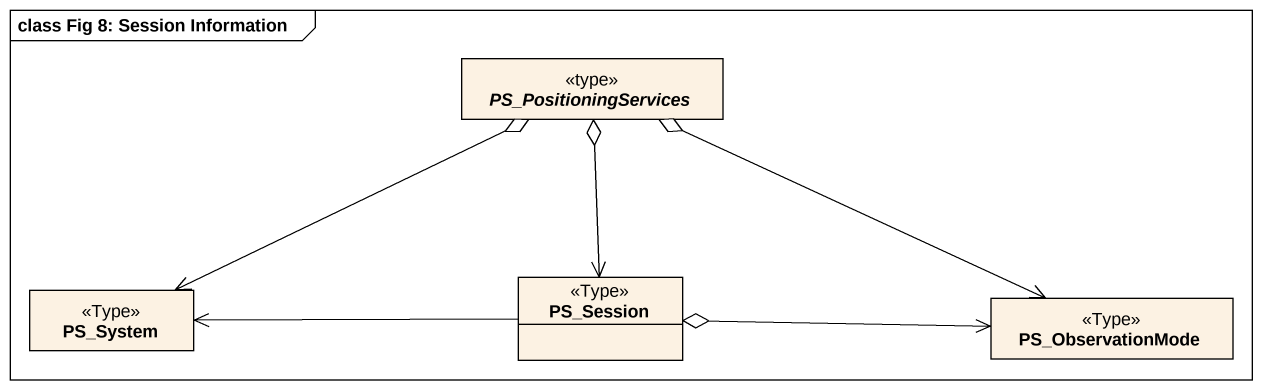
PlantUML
@startuml
mainframe class Fig 8: Session Information
hide circle
hide empty members
abstract class PS_PositioningServices <<type>>
class PS_System <<Type>>
class PS_Session <<Type>>
class PS_ObservationMode <<Type>>
PS_PositioningServices o-left-> PS_System
PS_PositioningServices o--> PS_Session
PS_PositioningServices o-right-> PS_ObservationMode
PS_Session -left-> PS_System
PS_Session o-right-> PS_ObservationMode
@enduml
